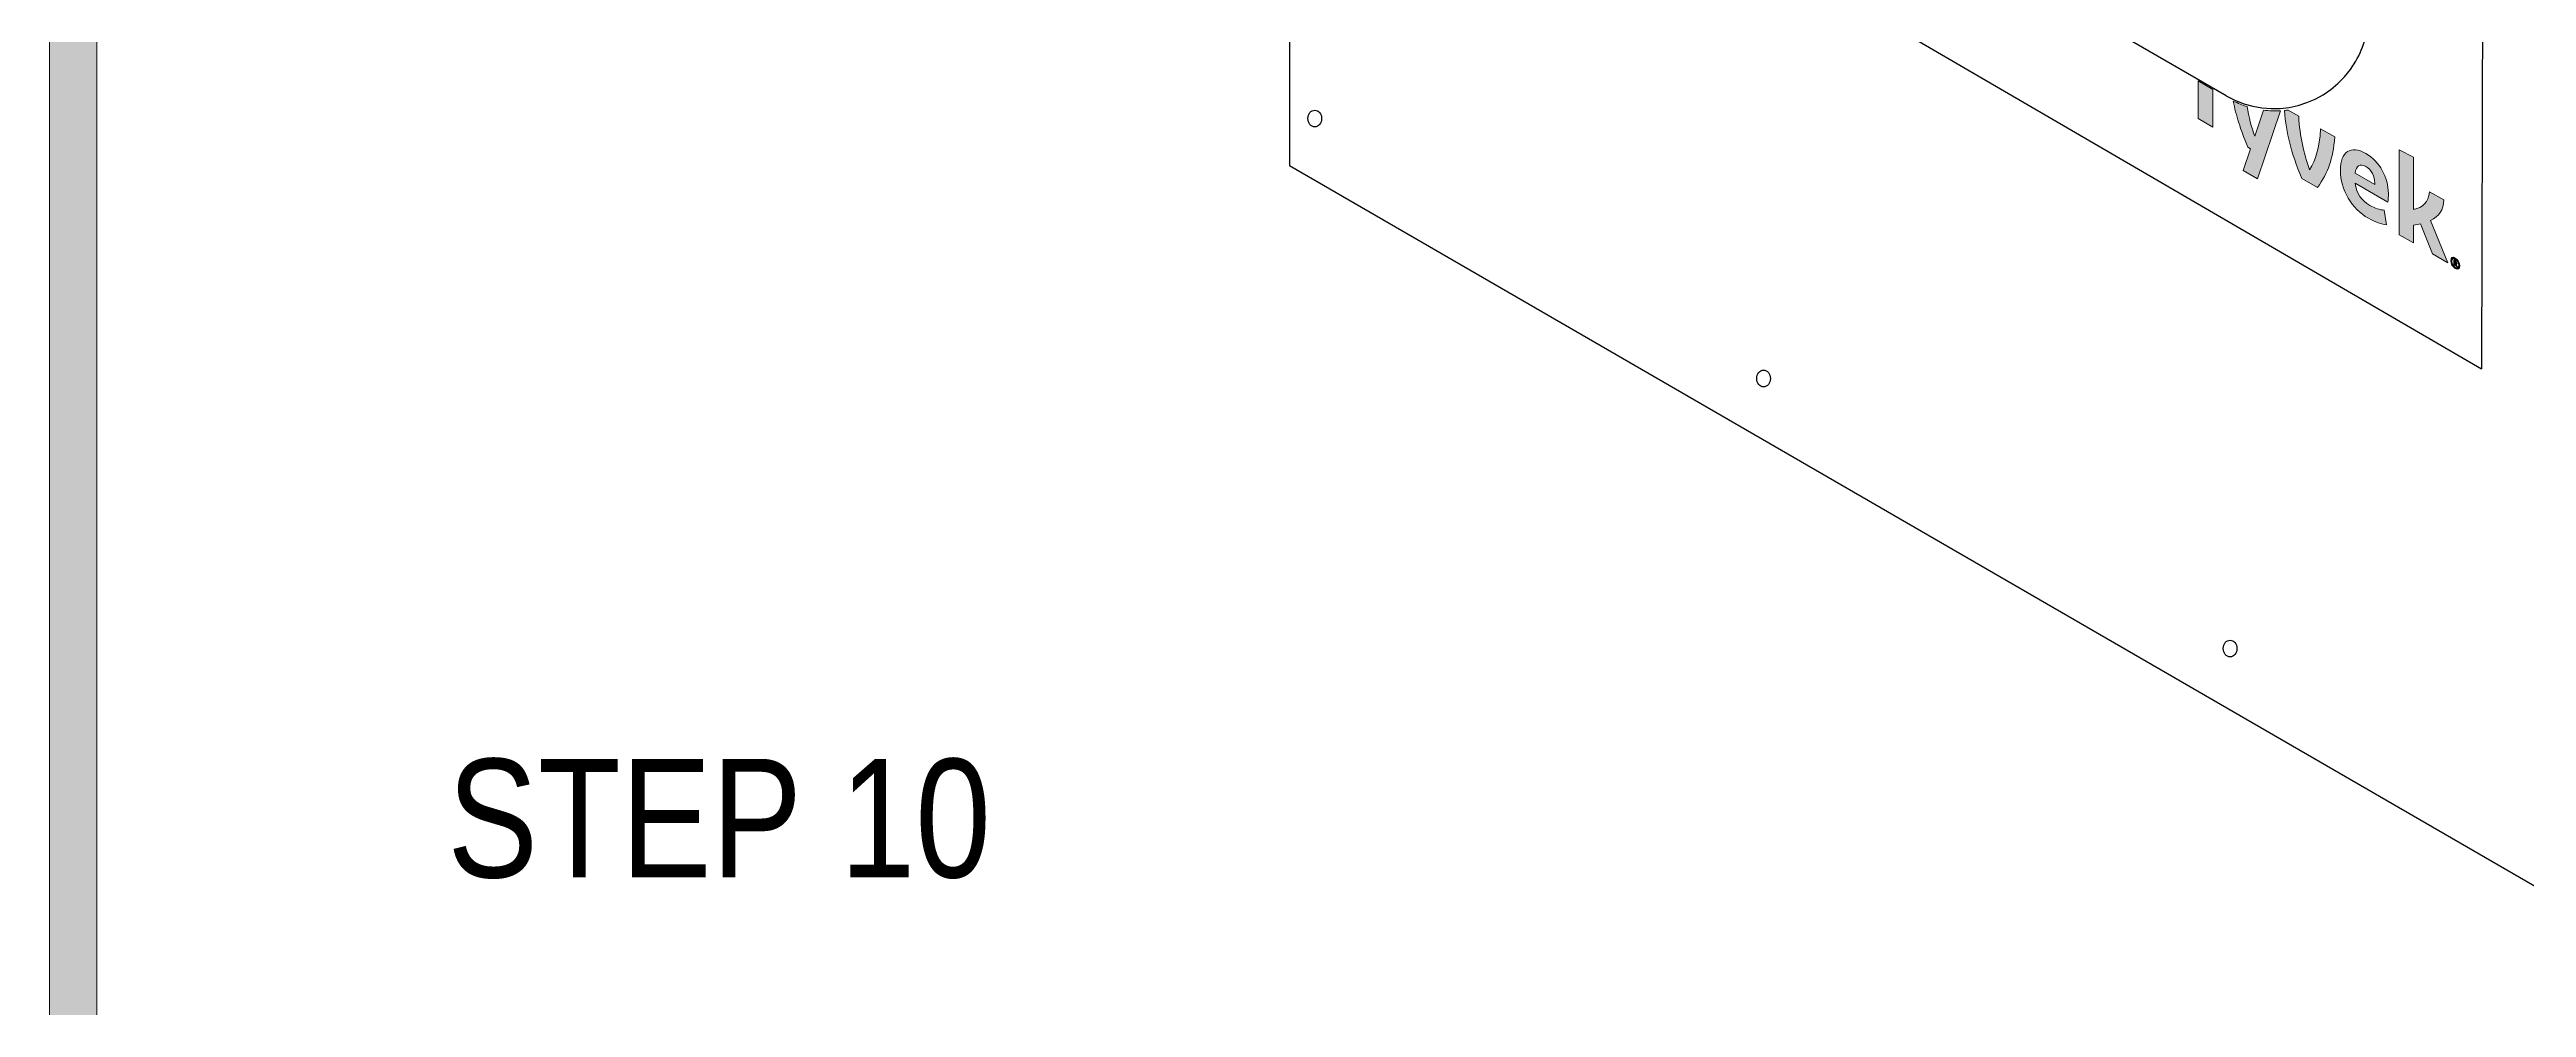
# Model space of a CAD drawing. Extents: x -1392 to 5791, y -3809 to 1722.
# Drawn here: x -1156.5 to -686.4, y 963.2 to 1145.1 of the extents above; entities that cross this region are included whole.
import ezdxf

# ---------------------------------------------------------------- set-up
doc = ezdxf.new("R2010")
doc.units = 0
doc.header["$MEASUREMENT"] = 0
doc.layers.get('0').update_dxf_attribs({"lineweight": 0})
for name, color, linetype, lineweight in [('.ATI-TEXT', 7, 'Continuous', 0), ('G-ANNO-TTLB', 7, 'Continuous', 0), ('TYVEK', 7, 'Continuous', 0), ('WALL SCRATCH', 7, 'Continuous', 0), ('X-REF - TRACED', 7, 'Continuous', 0)]:
    doc.layers.add(name, color=color, linetype=linetype, lineweight=lineweight)

# ---------------------------------------------------------------- blocks, each defined once
blk = doc.blocks.new('Block_896')
at = {"layer": 'X-REF - TRACED', "true_color": 0x848484, "transparency": 33554687}
h = blk.add_hatch(color=252, dxfattribs=at)
h.dxf.hatch_style = 2
h.paths.add_polyline_path([(-745.91, 1137.52), (-745.91, 1130.37), (-748.72, 1131.99), (-748.72, 1139.15)])
h = blk.add_hatch(color=252, dxfattribs=at)
h.dxf.hatch_style = 2
edge = h.paths.add_edge_path()
edge.add_spline(control_points=[(-722.77, 1128.5), (-723.16, 1124.21), (-724, 1121.79), (-726.04, 1118.9), (-726.04, 1118.9), (-729.04, 1120.63), (-729.04, 1120.63), (-731.09, 1125.74), (-731.99, 1129.1), (-732.31, 1133.54), (-732.07, 1133.55), (-731.84, 1133.57), (-731.61, 1133.61), (-731.61, 1133.61), (-729.61, 1132.45), (-729.61, 1132.45), (-729.4, 1128.48), (-728.67, 1125.45), (-727.55, 1122.27), (-726.4, 1124.14), (-725.65, 1126.32), (-725.47, 1130.06), (-725.47, 1130.06), (-722.77, 1128.5), (-722.77, 1128.5)], knot_values=[0, 0, 0, 0, 1, 1, 1, 2, 2, 2, 3, 3, 3, 4, 4, 4, 5, 5, 5, 6, 6, 6, 7, 7, 7, 8, 8, 8, 8], degree=3, periodic=0)
h = blk.add_hatch(color=252, dxfattribs=at)
h.dxf.hatch_style = 2
edge = h.paths.add_edge_path()
edge.add_spline(control_points=[(-715.18, 1119.46), (-715.18, 1119.46), (-718.9, 1121.61), (-718.9, 1121.61), (-718.73, 1123.04), (-717.98, 1123.53), (-716.85, 1122.88), (-715.77, 1122.25), (-715.18, 1120.99), (-715.18, 1119.73), (-715.18, 1119.73), (-715.18, 1119.46), (-715.18, 1119.46)], knot_values=[0, 0, 0, 0, 1, 1, 1, 2, 2, 2, 3, 3, 3, 4, 4, 4, 4], degree=3, periodic=0)
edge = h.paths.add_edge_path()
edge.add_spline(control_points=[(-712.59, 1117.79), (-712.59, 1120.8), (-714.28, 1123.87), (-716.85, 1125.35), (-719.73, 1127.01), (-721.71, 1125.73), (-721.71, 1122.15), (-721.71, 1118.42), (-719.55, 1114.88), (-716.39, 1113.06), (-715.1, 1112.31), (-713.82, 1111.89), (-712.96, 1111.84), (-712.96, 1111.84), (-713.39, 1114.59), (-713.39, 1114.59), (-714.24, 1114.67), (-715.16, 1114.96), (-716.12, 1115.51), (-717.69, 1116.42), (-718.61, 1117.76), (-718.87, 1119.7), (-718.87, 1119.7), (-712.67, 1116.13), (-712.67, 1116.13), (-712.63, 1116.55), (-712.59, 1117.11), (-712.59, 1117.79)], knot_values=[0, 0, 0, 0, 1, 1, 1, 2, 2, 2, 3, 3, 3, 4, 4, 4, 5, 5, 5, 6, 6, 6, 7, 7, 7, 8, 8, 8, 9, 9, 9, 9], degree=3, periodic=0)
h = blk.add_hatch(color=252, dxfattribs=at)
h.dxf.hatch_style = 2
edge = h.paths.add_edge_path()
edge.add_spline(control_points=[(-704.57, 1112.64), (-703, 1113.42), (-702.14, 1114.65), (-702.08, 1116.55), (-702.08, 1116.55), (-704.76, 1118.1), (-704.76, 1118.1), (-705.08, 1116.1), (-705.98, 1115.05), (-707.82, 1114.74), (-707.82, 1114.74), (-707.82, 1124.66), (-707.82, 1124.66), (-707.82, 1124.66), (-710.53, 1126.07), (-710.53, 1126.07), (-710.53, 1126.07), (-710.53, 1109.94), (-710.53, 1109.94), (-710.53, 1109.94), (-707.82, 1108.38), (-707.82, 1108.38), (-707.82, 1108.38), (-707.82, 1111.75), (-707.82, 1111.75), (-707.35, 1111.82), (-706.92, 1111.91), (-706.51, 1112.01), (-706.51, 1112.01), (-704.25, 1106.32), (-704.25, 1106.32), (-704.25, 1106.32), (-701.31, 1104.62), (-701.31, 1104.62), (-701.31, 1104.62), (-704.57, 1112.64), (-704.57, 1112.64)], knot_values=[0, 0, 0, 0, 1, 1, 1, 2, 2, 2, 3, 3, 3, 4, 4, 4, 5, 5, 5, 6, 6, 6, 7, 7, 7, 8, 8, 8, 9, 9, 9, 10, 10, 10, 11, 11, 11, 12, 12, 12, 12], degree=3, periodic=0)
at = {"layer": 'X-REF - TRACED'}
blk.add_lwpolyline([(-745.91, 1137.52), (-745.91, 1130.37), (-748.72, 1131.99), (-748.72, 1139.15)], close=True, dxfattribs=at)
for points, knots in [([(-722.77, 1128.5), (-723.16, 1124.21), (-724, 1121.79), (-726.04, 1118.9), (-726.04, 1118.9), (-729.04, 1120.63), (-729.04, 1120.63), (-731.09, 1125.74), (-731.99, 1129.1), (-732.31, 1133.54), (-732.07, 1133.55), (-731.84, 1133.57), (-731.61, 1133.61), (-731.61, 1133.61), (-729.61, 1132.45), (-729.61, 1132.45), (-729.4, 1128.48), (-728.67, 1125.45), (-727.55, 1122.27), (-726.4, 1124.14), (-725.65, 1126.32), (-725.47, 1130.06), (-725.47, 1130.06), (-722.77, 1128.5), (-722.77, 1128.5)], [0, 0, 0, 0, 1, 1, 1, 2, 2, 2, 3, 3, 3, 4, 4, 4, 5, 5, 5, 6, 6, 6, 7, 7, 7, 8, 8, 8, 8]), ([(-712.59, 1117.79), (-712.59, 1120.8), (-714.28, 1123.87), (-716.85, 1125.35), (-719.73, 1127.01), (-721.71, 1125.73), (-721.71, 1122.15), (-721.71, 1118.42), (-719.55, 1114.88), (-716.39, 1113.06), (-715.1, 1112.31), (-713.82, 1111.89), (-712.96, 1111.84), (-712.96, 1111.84), (-713.39, 1114.59), (-713.39, 1114.59), (-714.24, 1114.67), (-715.16, 1114.96), (-716.12, 1115.51), (-717.69, 1116.42), (-718.61, 1117.76), (-718.87, 1119.7), (-718.87, 1119.7), (-712.67, 1116.13), (-712.67, 1116.13), (-712.63, 1116.55), (-712.59, 1117.11), (-712.59, 1117.79)], [0, 0, 0, 0, 1, 1, 1, 2, 2, 2, 3, 3, 3, 4, 4, 4, 5, 5, 5, 6, 6, 6, 7, 7, 7, 8, 8, 8, 9, 9, 9, 9]), ([(-704.57, 1112.64), (-703, 1113.42), (-702.14, 1114.65), (-702.08, 1116.55), (-702.08, 1116.55), (-704.76, 1118.1), (-704.76, 1118.1), (-705.08, 1116.1), (-705.98, 1115.05), (-707.82, 1114.74), (-707.82, 1114.74), (-707.82, 1124.66), (-707.82, 1124.66), (-707.82, 1124.66), (-710.53, 1126.07), (-710.53, 1126.07), (-710.53, 1126.07), (-710.53, 1109.94), (-710.53, 1109.94), (-710.53, 1109.94), (-707.82, 1108.38), (-707.82, 1108.38), (-707.82, 1108.38), (-707.82, 1111.75), (-707.82, 1111.75), (-707.35, 1111.82), (-706.92, 1111.91), (-706.51, 1112.01), (-706.51, 1112.01), (-704.25, 1106.32), (-704.25, 1106.32), (-704.25, 1106.32), (-701.31, 1104.62), (-701.31, 1104.62), (-701.31, 1104.62), (-704.57, 1112.64), (-704.57, 1112.64)], [0, 0, 0, 0, 1, 1, 1, 2, 2, 2, 3, 3, 3, 4, 4, 4, 5, 5, 5, 6, 6, 6, 7, 7, 7, 8, 8, 8, 9, 9, 9, 10, 10, 10, 11, 11, 11, 12, 12, 12, 12]), ([(-715.18, 1119.46), (-715.18, 1119.46), (-718.9, 1121.61), (-718.9, 1121.61), (-718.73, 1123.04), (-717.98, 1123.53), (-716.85, 1122.88), (-715.77, 1122.25), (-715.18, 1120.99), (-715.18, 1119.73), (-715.18, 1119.73), (-715.18, 1119.46), (-715.18, 1119.46)], [0, 0, 0, 0, 1, 1, 1, 2, 2, 2, 3, 3, 3, 4, 4, 4, 4])]:
    blk.add_open_spline(points, degree=3, knots=knots, dxfattribs=at)
blk = doc.blocks.new('Block_895')
at = {"layer": 'X-REF - TRACED', "true_color": 0x848484, "transparency": 33554687}
h = blk.add_hatch(color=252, dxfattribs=at)
h.dxf.hatch_style = 2
edge = h.paths.add_edge_path()
edge.add_spline(control_points=[(-733.1, 1133.47), (-733.1, 1133.47), (-737.44, 1120.53), (-737.44, 1120.53), (-737.44, 1120.53), (-740.14, 1122.1), (-740.14, 1122.1), (-740.14, 1122.1), (-738.75, 1126.24), (-738.75, 1126.24), (-738.75, 1126.24), (-739.3, 1126.55), (-739.3, 1126.55), (-740.67, 1129.98), (-741.52, 1132.61), (-742.03, 1135.32), (-741.18, 1134.89), (-740.3, 1134.54), (-739.41, 1134.26), (-739.08, 1132.27), (-738.59, 1130.47), (-737.96, 1128.62), (-737.96, 1128.62), (-736.3, 1133.58), (-736.3, 1133.58), (-735.23, 1133.44), (-734.16, 1133.41), (-733.1, 1133.47)], knot_values=[0, 0, 0, 0, 1, 1, 1, 2, 2, 2, 3, 3, 3, 4, 4, 4, 5, 5, 5, 6, 6, 6, 7, 7, 7, 8, 8, 8, 9, 9, 9, 9], degree=3, periodic=0)
at = {"layer": 'X-REF - TRACED'}
blk.add_open_spline([(-733.1, 1133.47), (-733.1, 1133.47), (-737.44, 1120.53), (-737.44, 1120.53), (-737.44, 1120.53), (-740.14, 1122.1), (-740.14, 1122.1), (-740.14, 1122.1), (-738.75, 1126.24), (-738.75, 1126.24), (-738.75, 1126.24), (-739.3, 1126.55), (-739.3, 1126.55), (-740.67, 1129.98), (-741.52, 1132.61), (-742.03, 1135.32), (-741.18, 1134.89), (-740.3, 1134.54), (-739.41, 1134.26), (-739.08, 1132.27), (-738.59, 1130.47), (-737.96, 1128.62), (-737.96, 1128.62), (-736.3, 1133.58), (-736.3, 1133.58), (-735.23, 1133.44), (-734.16, 1133.41), (-733.1, 1133.47)], degree=3, knots=[0, 0, 0, 0, 1, 1, 1, 2, 2, 2, 3, 3, 3, 4, 4, 4, 5, 5, 5, 6, 6, 6, 7, 7, 7, 8, 8, 8, 9, 9, 9, 9], dxfattribs=at)
blk.add_blockref('Block_896', (0, 0), dxfattribs=at)
blk = doc.blocks.new('Block_897')
at = {"layer": 'X-REF - TRACED', "true_color": 0x848484, "transparency": 33554687}
h = blk.add_hatch(color=252, dxfattribs=at)
h.dxf.hatch_style = 2
edge = h.paths.add_edge_path()
edge.add_spline(control_points=[(-699.9, 1104.57), (-699.9, 1104.57), (-700.01, 1104.64), (-700.01, 1104.64), (-700.01, 1104.64), (-700.01, 1104.93), (-700.01, 1104.93), (-700.01, 1104.93), (-699.9, 1104.87), (-699.9, 1104.87), (-699.79, 1104.81), (-699.73, 1104.73), (-699.73, 1104.62), (-699.73, 1104.51), (-699.79, 1104.51), (-699.9, 1104.57)], knot_values=[0, 0, 0, 0, 1, 1, 1, 2, 2, 2, 3, 3, 3, 4, 4, 4, 5, 5, 5, 5], degree=3, periodic=0)
edge = h.paths.add_edge_path()
edge.add_spline(control_points=[(-699.72, 1104.32), (-699.61, 1104.3), (-699.55, 1104.37), (-699.55, 1104.52), (-699.55, 1104.72), (-699.66, 1104.92), (-699.9, 1105.05), (-699.9, 1105.05), (-700.2, 1105.23), (-700.2, 1105.23), (-700.2, 1105.23), (-700.2, 1104.21), (-700.2, 1104.21), (-700.2, 1104.21), (-700.01, 1104.1), (-700.01, 1104.1), (-700.01, 1104.1), (-700.01, 1104.45), (-700.01, 1104.45), (-700.01, 1104.45), (-699.91, 1104.4), (-699.91, 1104.4), (-699.86, 1104.25), (-699.8, 1104.1), (-699.72, 1103.93), (-699.72, 1103.93), (-699.49, 1103.8), (-699.49, 1103.8), (-699.59, 1103.99), (-699.66, 1104.16), (-699.72, 1104.32)], knot_values=[0, 0, 0, 0, 1, 1, 1, 2, 2, 2, 3, 3, 3, 4, 4, 4, 5, 5, 5, 6, 6, 6, 7, 7, 7, 8, 8, 8, 9, 9, 9, 10, 10, 10, 10], degree=3, periodic=0)
edge = h.paths.add_edge_path()
edge.add_spline(control_points=[(-699.9, 1104.57), (-699.9, 1104.57), (-700.01, 1104.64), (-700.01, 1104.64), (-700.01, 1104.64), (-700.01, 1104.93), (-700.01, 1104.93), (-700.01, 1104.93), (-699.9, 1104.87), (-699.9, 1104.87), (-699.79, 1104.81), (-699.73, 1104.73), (-699.73, 1104.62), (-699.73, 1104.51), (-699.79, 1104.51), (-699.9, 1104.57)], knot_values=[0, 0, 0, 0, 1, 1, 1, 2, 2, 2, 3, 3, 3, 4, 4, 4, 5, 5, 5, 5], degree=3, periodic=0)
edge = h.paths.add_edge_path()
edge.add_spline(control_points=[(-699.72, 1104.32), (-699.61, 1104.3), (-699.55, 1104.37), (-699.55, 1104.52), (-699.55, 1104.72), (-699.66, 1104.92), (-699.9, 1105.05), (-699.9, 1105.05), (-700.2, 1105.23), (-700.2, 1105.23), (-700.2, 1105.23), (-700.2, 1104.21), (-700.2, 1104.21), (-700.2, 1104.21), (-700.01, 1104.1), (-700.01, 1104.1), (-700.01, 1104.1), (-700.01, 1104.45), (-700.01, 1104.45), (-700.01, 1104.45), (-699.91, 1104.4), (-699.91, 1104.4), (-699.86, 1104.25), (-699.8, 1104.1), (-699.72, 1103.93), (-699.72, 1103.93), (-699.49, 1103.8), (-699.49, 1103.8), (-699.59, 1103.99), (-699.66, 1104.16), (-699.72, 1104.32)], knot_values=[0, 0, 0, 0, 1, 1, 1, 2, 2, 2, 3, 3, 3, 4, 4, 4, 5, 5, 5, 6, 6, 6, 7, 7, 7, 8, 8, 8, 9, 9, 9, 10, 10, 10, 10], degree=3, periodic=0)
edge = h.paths.add_edge_path()
edge.add_spline(control_points=[(-699.9, 1104.57), (-699.9, 1104.57), (-700.01, 1104.64), (-700.01, 1104.64), (-700.01, 1104.64), (-700.01, 1104.93), (-700.01, 1104.93), (-700.01, 1104.93), (-699.9, 1104.87), (-699.9, 1104.87), (-699.79, 1104.81), (-699.73, 1104.73), (-699.73, 1104.62), (-699.73, 1104.51), (-699.79, 1104.51), (-699.9, 1104.57)], knot_values=[0, 0, 0, 0, 1, 1, 1, 2, 2, 2, 3, 3, 3, 4, 4, 4, 5, 5, 5, 5], degree=3, periodic=0)
edge = h.paths.add_edge_path()
edge.add_spline(control_points=[(-699.72, 1104.32), (-699.61, 1104.3), (-699.55, 1104.37), (-699.55, 1104.52), (-699.55, 1104.72), (-699.66, 1104.92), (-699.9, 1105.05), (-699.9, 1105.05), (-700.2, 1105.23), (-700.2, 1105.23), (-700.2, 1105.23), (-700.2, 1104.21), (-700.2, 1104.21), (-700.2, 1104.21), (-700.01, 1104.1), (-700.01, 1104.1), (-700.01, 1104.1), (-700.01, 1104.45), (-700.01, 1104.45), (-700.01, 1104.45), (-699.91, 1104.4), (-699.91, 1104.4), (-699.86, 1104.25), (-699.8, 1104.1), (-699.72, 1103.93), (-699.72, 1103.93), (-699.49, 1103.8), (-699.49, 1103.8), (-699.59, 1103.99), (-699.66, 1104.16), (-699.72, 1104.32)], knot_values=[0, 0, 0, 0, 1, 1, 1, 2, 2, 2, 3, 3, 3, 4, 4, 4, 5, 5, 5, 6, 6, 6, 7, 7, 7, 8, 8, 8, 9, 9, 9, 10, 10, 10, 10], degree=3, periodic=0)
edge = h.paths.add_edge_path()
edge.add_spline(control_points=[(-699.9, 1104.57), (-699.9, 1104.57), (-700.01, 1104.64), (-700.01, 1104.64), (-700.01, 1104.64), (-700.01, 1104.93), (-700.01, 1104.93), (-700.01, 1104.93), (-699.9, 1104.87), (-699.9, 1104.87), (-699.79, 1104.81), (-699.73, 1104.73), (-699.73, 1104.62), (-699.73, 1104.51), (-699.79, 1104.51), (-699.9, 1104.57)], knot_values=[0, 0, 0, 0, 1, 1, 1, 2, 2, 2, 3, 3, 3, 4, 4, 4, 5, 5, 5, 5], degree=3, periodic=0)
edge = h.paths.add_edge_path()
edge.add_spline(control_points=[(-699.72, 1104.32), (-699.61, 1104.3), (-699.55, 1104.37), (-699.55, 1104.52), (-699.55, 1104.72), (-699.66, 1104.92), (-699.9, 1105.05), (-699.9, 1105.05), (-700.2, 1105.23), (-700.2, 1105.23), (-700.2, 1105.23), (-700.2, 1104.21), (-700.2, 1104.21), (-700.2, 1104.21), (-700.01, 1104.1), (-700.01, 1104.1), (-700.01, 1104.1), (-700.01, 1104.45), (-700.01, 1104.45), (-700.01, 1104.45), (-699.91, 1104.4), (-699.91, 1104.4), (-699.86, 1104.25), (-699.8, 1104.1), (-699.72, 1103.93), (-699.72, 1103.93), (-699.49, 1103.8), (-699.49, 1103.8), (-699.59, 1103.99), (-699.66, 1104.16), (-699.72, 1104.32)], knot_values=[0, 0, 0, 0, 1, 1, 1, 2, 2, 2, 3, 3, 3, 4, 4, 4, 5, 5, 5, 6, 6, 6, 7, 7, 7, 8, 8, 8, 9, 9, 9, 10, 10, 10, 10], degree=3, periodic=0)
edge = h.paths.add_edge_path()
edge.add_spline(control_points=[(-699.9, 1104.57), (-699.9, 1104.57), (-700.01, 1104.64), (-700.01, 1104.64), (-700.01, 1104.64), (-700.01, 1104.93), (-700.01, 1104.93), (-700.01, 1104.93), (-699.9, 1104.87), (-699.9, 1104.87), (-699.79, 1104.81), (-699.73, 1104.73), (-699.73, 1104.62), (-699.73, 1104.51), (-699.79, 1104.51), (-699.9, 1104.57)], knot_values=[0, 0, 0, 0, 1, 1, 1, 2, 2, 2, 3, 3, 3, 4, 4, 4, 5, 5, 5, 5], degree=3, periodic=0)
edge = h.paths.add_edge_path()
edge.add_spline(control_points=[(-699.55, 1104.52), (-699.55, 1104.72), (-699.66, 1104.92), (-699.9, 1105.05), (-699.9, 1105.05), (-700.2, 1105.23), (-700.2, 1105.23), (-700.2, 1105.23), (-700.2, 1104.21), (-700.2, 1104.21), (-700.2, 1104.21), (-700.01, 1104.1), (-700.01, 1104.1), (-700.01, 1104.1), (-700.01, 1104.45), (-700.01, 1104.45), (-700.01, 1104.45), (-699.91, 1104.4), (-699.91, 1104.4), (-699.86, 1104.25), (-699.8, 1104.1), (-699.72, 1103.93), (-699.72, 1103.93), (-699.49, 1103.8), (-699.49, 1103.8), (-699.59, 1103.99), (-699.66, 1104.16), (-699.72, 1104.32), (-699.61, 1104.3), (-699.55, 1104.37), (-699.55, 1104.52)], knot_values=[0, 0, 0, 0, 1, 1, 1, 2, 2, 2, 3, 3, 3, 4, 4, 4, 5, 5, 5, 6, 6, 6, 7, 7, 7, 8, 8, 8, 9, 9, 9, 10, 10, 10, 10], degree=3, periodic=0)
edge = h.paths.add_edge_path()
edge.add_spline(control_points=[(-699.89, 1103.73), (-700.32, 1103.98), (-700.56, 1104.4), (-700.56, 1104.91), (-700.56, 1105.41), (-700.32, 1105.56), (-699.89, 1105.31), (-699.47, 1105.07), (-699.22, 1104.64), (-699.22, 1104.13), (-699.22, 1103.62), (-699.47, 1103.49), (-699.89, 1103.73)], knot_values=[0, 0, 0, 0, 1, 1, 1, 2, 2, 2, 3, 3, 3, 4, 4, 4, 4], degree=3, periodic=0)
edge = h.paths.add_edge_path()
edge.add_spline(control_points=[(-699.89, 1105.51), (-700.42, 1105.82), (-700.76, 1105.63), (-700.76, 1105.03), (-700.76, 1104.42), (-700.42, 1103.84), (-699.89, 1103.53), (-699.37, 1103.23), (-699.02, 1103.41), (-699.02, 1104.02), (-699.02, 1104.62), (-699.36, 1105.21), (-699.89, 1105.51)], knot_values=[0, 0, 0, 0, 1, 1, 1, 2, 2, 2, 3, 3, 3, 4, 4, 4, 4], degree=3, periodic=0)
edge = h.paths.add_edge_path()
edge.add_spline(control_points=[(-699.9, 1104.57), (-699.9, 1104.57), (-700.01, 1104.64), (-700.01, 1104.64), (-700.01, 1104.64), (-700.01, 1104.93), (-700.01, 1104.93), (-700.01, 1104.93), (-699.9, 1104.87), (-699.9, 1104.87), (-699.79, 1104.81), (-699.73, 1104.73), (-699.73, 1104.62), (-699.73, 1104.51), (-699.79, 1104.51), (-699.9, 1104.57)], knot_values=[0, 0, 0, 0, 1, 1, 1, 2, 2, 2, 3, 3, 3, 4, 4, 4, 5, 5, 5, 5], degree=3, periodic=0)
edge = h.paths.add_edge_path()
edge.add_spline(control_points=[(-699.72, 1104.32), (-699.61, 1104.3), (-699.55, 1104.37), (-699.55, 1104.52), (-699.55, 1104.72), (-699.66, 1104.92), (-699.9, 1105.05), (-699.9, 1105.05), (-700.2, 1105.23), (-700.2, 1105.23), (-700.2, 1105.23), (-700.2, 1104.21), (-700.2, 1104.21), (-700.2, 1104.21), (-700.01, 1104.1), (-700.01, 1104.1), (-700.01, 1104.1), (-700.01, 1104.45), (-700.01, 1104.45), (-700.01, 1104.45), (-699.91, 1104.4), (-699.91, 1104.4), (-699.86, 1104.25), (-699.8, 1104.1), (-699.72, 1103.93), (-699.72, 1103.93), (-699.49, 1103.8), (-699.49, 1103.8), (-699.59, 1103.99), (-699.66, 1104.16), (-699.72, 1104.32)], knot_values=[0, 0, 0, 0, 1, 1, 1, 2, 2, 2, 3, 3, 3, 4, 4, 4, 5, 5, 5, 6, 6, 6, 7, 7, 7, 8, 8, 8, 9, 9, 9, 10, 10, 10, 10], degree=3, periodic=0)
edge = h.paths.add_edge_path()
edge.add_spline(control_points=[(-699.9, 1104.57), (-699.9, 1104.57), (-700.01, 1104.64), (-700.01, 1104.64), (-700.01, 1104.64), (-700.01, 1104.93), (-700.01, 1104.93), (-700.01, 1104.93), (-699.9, 1104.87), (-699.9, 1104.87), (-699.79, 1104.81), (-699.73, 1104.73), (-699.73, 1104.62), (-699.73, 1104.51), (-699.79, 1104.51), (-699.9, 1104.57)], knot_values=[0, 0, 0, 0, 1, 1, 1, 2, 2, 2, 3, 3, 3, 4, 4, 4, 5, 5, 5, 5], degree=3, periodic=0)
edge = h.paths.add_edge_path()
edge.add_spline(control_points=[(-699.72, 1104.32), (-699.61, 1104.3), (-699.55, 1104.37), (-699.55, 1104.52), (-699.55, 1104.72), (-699.66, 1104.92), (-699.9, 1105.05), (-699.9, 1105.05), (-700.2, 1105.23), (-700.2, 1105.23), (-700.2, 1105.23), (-700.2, 1104.21), (-700.2, 1104.21), (-700.2, 1104.21), (-700.01, 1104.1), (-700.01, 1104.1), (-700.01, 1104.1), (-700.01, 1104.45), (-700.01, 1104.45), (-700.01, 1104.45), (-699.91, 1104.4), (-699.91, 1104.4), (-699.86, 1104.25), (-699.8, 1104.1), (-699.72, 1103.93), (-699.72, 1103.93), (-699.49, 1103.8), (-699.49, 1103.8), (-699.59, 1103.99), (-699.66, 1104.16), (-699.72, 1104.32)], knot_values=[0, 0, 0, 0, 1, 1, 1, 2, 2, 2, 3, 3, 3, 4, 4, 4, 5, 5, 5, 6, 6, 6, 7, 7, 7, 8, 8, 8, 9, 9, 9, 10, 10, 10, 10], degree=3, periodic=0)
edge = h.paths.add_edge_path()
edge.add_spline(control_points=[(-699.9, 1104.57), (-699.9, 1104.57), (-700.01, 1104.64), (-700.01, 1104.64), (-700.01, 1104.64), (-700.01, 1104.93), (-700.01, 1104.93), (-700.01, 1104.93), (-699.9, 1104.87), (-699.9, 1104.87), (-699.79, 1104.81), (-699.73, 1104.73), (-699.73, 1104.62), (-699.73, 1104.51), (-699.79, 1104.51), (-699.9, 1104.57)], knot_values=[0, 0, 0, 0, 1, 1, 1, 2, 2, 2, 3, 3, 3, 4, 4, 4, 5, 5, 5, 5], degree=3, periodic=0)
edge = h.paths.add_edge_path()
edge.add_spline(control_points=[(-699.72, 1104.32), (-699.61, 1104.3), (-699.55, 1104.37), (-699.55, 1104.52), (-699.55, 1104.72), (-699.66, 1104.92), (-699.9, 1105.05), (-699.9, 1105.05), (-700.2, 1105.23), (-700.2, 1105.23), (-700.2, 1105.23), (-700.2, 1104.21), (-700.2, 1104.21), (-700.2, 1104.21), (-700.01, 1104.1), (-700.01, 1104.1), (-700.01, 1104.1), (-700.01, 1104.45), (-700.01, 1104.45), (-700.01, 1104.45), (-699.91, 1104.4), (-699.91, 1104.4), (-699.86, 1104.25), (-699.8, 1104.1), (-699.72, 1103.93), (-699.72, 1103.93), (-699.49, 1103.8), (-699.49, 1103.8), (-699.59, 1103.99), (-699.66, 1104.16), (-699.72, 1104.32)], knot_values=[0, 0, 0, 0, 1, 1, 1, 2, 2, 2, 3, 3, 3, 4, 4, 4, 5, 5, 5, 6, 6, 6, 7, 7, 7, 8, 8, 8, 9, 9, 9, 10, 10, 10, 10], degree=3, periodic=0)
edge = h.paths.add_edge_path()
edge.add_spline(control_points=[(-699.9, 1104.57), (-699.9, 1104.57), (-700.01, 1104.64), (-700.01, 1104.64), (-700.01, 1104.64), (-700.01, 1104.93), (-700.01, 1104.93), (-700.01, 1104.93), (-699.9, 1104.87), (-699.9, 1104.87), (-699.79, 1104.81), (-699.73, 1104.73), (-699.73, 1104.62), (-699.73, 1104.51), (-699.79, 1104.51), (-699.9, 1104.57)], knot_values=[0, 0, 0, 0, 1, 1, 1, 2, 2, 2, 3, 3, 3, 4, 4, 4, 5, 5, 5, 5], degree=3, periodic=0)
edge = h.paths.add_edge_path()
edge.add_spline(control_points=[(-699.72, 1104.32), (-699.61, 1104.3), (-699.55, 1104.37), (-699.55, 1104.52), (-699.55, 1104.72), (-699.66, 1104.92), (-699.9, 1105.05), (-699.9, 1105.05), (-700.2, 1105.23), (-700.2, 1105.23), (-700.2, 1105.23), (-700.2, 1104.21), (-700.2, 1104.21), (-700.2, 1104.21), (-700.01, 1104.1), (-700.01, 1104.1), (-700.01, 1104.1), (-700.01, 1104.45), (-700.01, 1104.45), (-700.01, 1104.45), (-699.91, 1104.4), (-699.91, 1104.4), (-699.86, 1104.25), (-699.8, 1104.1), (-699.72, 1103.93), (-699.72, 1103.93), (-699.49, 1103.8), (-699.49, 1103.8), (-699.59, 1103.99), (-699.66, 1104.16), (-699.72, 1104.32)], knot_values=[0, 0, 0, 0, 1, 1, 1, 2, 2, 2, 3, 3, 3, 4, 4, 4, 5, 5, 5, 6, 6, 6, 7, 7, 7, 8, 8, 8, 9, 9, 9, 10, 10, 10, 10], degree=3, periodic=0)
edge = h.paths.add_edge_path()
edge.add_spline(control_points=[(-699.9, 1104.57), (-699.9, 1104.57), (-700.01, 1104.64), (-700.01, 1104.64), (-700.01, 1104.64), (-700.01, 1104.93), (-700.01, 1104.93), (-700.01, 1104.93), (-699.9, 1104.87), (-699.9, 1104.87), (-699.79, 1104.81), (-699.73, 1104.73), (-699.73, 1104.62), (-699.73, 1104.51), (-699.79, 1104.51), (-699.9, 1104.57)], knot_values=[0, 0, 0, 0, 1, 1, 1, 2, 2, 2, 3, 3, 3, 4, 4, 4, 5, 5, 5, 5], degree=3, periodic=0)
edge = h.paths.add_edge_path()
edge.add_spline(control_points=[(-699.72, 1104.32), (-699.61, 1104.3), (-699.55, 1104.37), (-699.55, 1104.52), (-699.55, 1104.72), (-699.66, 1104.92), (-699.9, 1105.05), (-699.9, 1105.05), (-700.2, 1105.23), (-700.2, 1105.23), (-700.2, 1105.23), (-700.2, 1104.21), (-700.2, 1104.21), (-700.2, 1104.21), (-700.01, 1104.1), (-700.01, 1104.1), (-700.01, 1104.1), (-700.01, 1104.45), (-700.01, 1104.45), (-700.01, 1104.45), (-699.91, 1104.4), (-699.91, 1104.4), (-699.86, 1104.25), (-699.8, 1104.1), (-699.72, 1103.93), (-699.72, 1103.93), (-699.49, 1103.8), (-699.49, 1103.8), (-699.59, 1103.99), (-699.66, 1104.16), (-699.72, 1104.32)], knot_values=[0, 0, 0, 0, 1, 1, 1, 2, 2, 2, 3, 3, 3, 4, 4, 4, 5, 5, 5, 6, 6, 6, 7, 7, 7, 8, 8, 8, 9, 9, 9, 10, 10, 10, 10], degree=3, periodic=0)
edge = h.paths.add_edge_path()
edge.add_spline(control_points=[(-699.9, 1104.57), (-699.9, 1104.57), (-700.01, 1104.64), (-700.01, 1104.64), (-700.01, 1104.64), (-700.01, 1104.93), (-700.01, 1104.93), (-700.01, 1104.93), (-699.9, 1104.87), (-699.9, 1104.87), (-699.79, 1104.81), (-699.73, 1104.73), (-699.73, 1104.62), (-699.73, 1104.51), (-699.79, 1104.51), (-699.9, 1104.57)], knot_values=[0, 0, 0, 0, 1, 1, 1, 2, 2, 2, 3, 3, 3, 4, 4, 4, 5, 5, 5, 5], degree=3, periodic=0)
edge = h.paths.add_edge_path()
edge.add_spline(control_points=[(-699.72, 1104.32), (-699.61, 1104.3), (-699.55, 1104.37), (-699.55, 1104.52), (-699.55, 1104.72), (-699.66, 1104.92), (-699.9, 1105.05), (-699.9, 1105.05), (-700.2, 1105.23), (-700.2, 1105.23), (-700.2, 1105.23), (-700.2, 1104.21), (-700.2, 1104.21), (-700.2, 1104.21), (-700.01, 1104.1), (-700.01, 1104.1), (-700.01, 1104.1), (-700.01, 1104.45), (-700.01, 1104.45), (-700.01, 1104.45), (-699.91, 1104.4), (-699.91, 1104.4), (-699.86, 1104.25), (-699.8, 1104.1), (-699.72, 1103.93), (-699.72, 1103.93), (-699.49, 1103.8), (-699.49, 1103.8), (-699.59, 1103.99), (-699.66, 1104.16), (-699.72, 1104.32)], knot_values=[0, 0, 0, 0, 1, 1, 1, 2, 2, 2, 3, 3, 3, 4, 4, 4, 5, 5, 5, 6, 6, 6, 7, 7, 7, 8, 8, 8, 9, 9, 9, 10, 10, 10, 10], degree=3, periodic=0)
at = {"layer": 'X-REF - TRACED'}
for points, knots in [([(-699.89, 1105.51), (-700.42, 1105.82), (-700.76, 1105.63), (-700.76, 1105.03), (-700.76, 1104.42), (-700.42, 1103.84), (-699.89, 1103.53), (-699.37, 1103.23), (-699.02, 1103.41), (-699.02, 1104.02), (-699.02, 1104.62), (-699.36, 1105.21), (-699.89, 1105.51)], [0, 0, 0, 0, 1, 1, 1, 2, 2, 2, 3, 3, 3, 4, 4, 4, 4]), ([(-699.89, 1103.73), (-700.32, 1103.98), (-700.56, 1104.4), (-700.56, 1104.91), (-700.56, 1105.41), (-700.32, 1105.56), (-699.89, 1105.31), (-699.47, 1105.07), (-699.22, 1104.64), (-699.22, 1104.13), (-699.22, 1103.62), (-699.47, 1103.49), (-699.89, 1103.73)], [0, 0, 0, 0, 1, 1, 1, 2, 2, 2, 3, 3, 3, 4, 4, 4, 4]), ([(-699.72, 1104.32), (-699.61, 1104.3), (-699.55, 1104.37), (-699.55, 1104.52), (-699.55, 1104.72), (-699.66, 1104.92), (-699.9, 1105.05), (-699.9, 1105.05), (-700.2, 1105.23), (-700.2, 1105.23), (-700.2, 1105.23), (-700.2, 1104.21), (-700.2, 1104.21), (-700.2, 1104.21), (-700.01, 1104.1), (-700.01, 1104.1), (-700.01, 1104.1), (-700.01, 1104.45), (-700.01, 1104.45), (-700.01, 1104.45), (-699.91, 1104.4), (-699.91, 1104.4), (-699.86, 1104.25), (-699.8, 1104.1), (-699.72, 1103.93), (-699.72, 1103.93), (-699.49, 1103.8), (-699.49, 1103.8), (-699.59, 1103.99), (-699.66, 1104.16), (-699.72, 1104.32)], [0, 0, 0, 0, 1, 1, 1, 2, 2, 2, 3, 3, 3, 4, 4, 4, 5, 5, 5, 6, 6, 6, 7, 7, 7, 8, 8, 8, 9, 9, 9, 10, 10, 10, 10]), ([(-699.72, 1104.32), (-699.61, 1104.3), (-699.55, 1104.37), (-699.55, 1104.52), (-699.55, 1104.72), (-699.66, 1104.92), (-699.9, 1105.05), (-699.9, 1105.05), (-700.2, 1105.23), (-700.2, 1105.23), (-700.2, 1105.23), (-700.2, 1104.21), (-700.2, 1104.21), (-700.2, 1104.21), (-700.01, 1104.1), (-700.01, 1104.1), (-700.01, 1104.1), (-700.01, 1104.45), (-700.01, 1104.45), (-700.01, 1104.45), (-699.91, 1104.4), (-699.91, 1104.4), (-699.86, 1104.25), (-699.8, 1104.1), (-699.72, 1103.93), (-699.72, 1103.93), (-699.49, 1103.8), (-699.49, 1103.8), (-699.59, 1103.99), (-699.66, 1104.16), (-699.72, 1104.32)], [0, 0, 0, 0, 1, 1, 1, 2, 2, 2, 3, 3, 3, 4, 4, 4, 5, 5, 5, 6, 6, 6, 7, 7, 7, 8, 8, 8, 9, 9, 9, 10, 10, 10, 10]), ([(-699.72, 1104.32), (-699.61, 1104.3), (-699.55, 1104.37), (-699.55, 1104.52), (-699.55, 1104.72), (-699.66, 1104.92), (-699.9, 1105.05), (-699.9, 1105.05), (-700.2, 1105.23), (-700.2, 1105.23), (-700.2, 1105.23), (-700.2, 1104.21), (-700.2, 1104.21), (-700.2, 1104.21), (-700.01, 1104.1), (-700.01, 1104.1), (-700.01, 1104.1), (-700.01, 1104.45), (-700.01, 1104.45), (-700.01, 1104.45), (-699.91, 1104.4), (-699.91, 1104.4), (-699.86, 1104.25), (-699.8, 1104.1), (-699.72, 1103.93), (-699.72, 1103.93), (-699.49, 1103.8), (-699.49, 1103.8), (-699.59, 1103.99), (-699.66, 1104.16), (-699.72, 1104.32)], [0, 0, 0, 0, 1, 1, 1, 2, 2, 2, 3, 3, 3, 4, 4, 4, 5, 5, 5, 6, 6, 6, 7, 7, 7, 8, 8, 8, 9, 9, 9, 10, 10, 10, 10]), ([(-699.72, 1104.32), (-699.61, 1104.3), (-699.55, 1104.37), (-699.55, 1104.52), (-699.55, 1104.72), (-699.66, 1104.92), (-699.9, 1105.05), (-699.9, 1105.05), (-700.2, 1105.23), (-700.2, 1105.23), (-700.2, 1105.23), (-700.2, 1104.21), (-700.2, 1104.21), (-700.2, 1104.21), (-700.01, 1104.1), (-700.01, 1104.1), (-700.01, 1104.1), (-700.01, 1104.45), (-700.01, 1104.45), (-700.01, 1104.45), (-699.91, 1104.4), (-699.91, 1104.4), (-699.86, 1104.25), (-699.8, 1104.1), (-699.72, 1103.93), (-699.72, 1103.93), (-699.49, 1103.8), (-699.49, 1103.8), (-699.59, 1103.99), (-699.66, 1104.16), (-699.72, 1104.32)], [0, 0, 0, 0, 1, 1, 1, 2, 2, 2, 3, 3, 3, 4, 4, 4, 5, 5, 5, 6, 6, 6, 7, 7, 7, 8, 8, 8, 9, 9, 9, 10, 10, 10, 10]), ([(-699.55, 1104.52), (-699.55, 1104.72), (-699.66, 1104.92), (-699.9, 1105.05), (-699.9, 1105.05), (-700.2, 1105.23), (-700.2, 1105.23), (-700.2, 1105.23), (-700.2, 1104.21), (-700.2, 1104.21), (-700.2, 1104.21), (-700.01, 1104.1), (-700.01, 1104.1), (-700.01, 1104.1), (-700.01, 1104.45), (-700.01, 1104.45), (-700.01, 1104.45), (-699.91, 1104.4), (-699.91, 1104.4), (-699.86, 1104.25), (-699.8, 1104.1), (-699.72, 1103.93), (-699.72, 1103.93), (-699.49, 1103.8), (-699.49, 1103.8), (-699.59, 1103.99), (-699.66, 1104.16), (-699.72, 1104.32), (-699.61, 1104.3), (-699.55, 1104.37), (-699.55, 1104.52)], [0, 0, 0, 0, 1, 1, 1, 2, 2, 2, 3, 3, 3, 4, 4, 4, 5, 5, 5, 6, 6, 6, 7, 7, 7, 8, 8, 8, 9, 9, 9, 10, 10, 10, 10]), ([(-699.72, 1104.32), (-699.61, 1104.3), (-699.55, 1104.37), (-699.55, 1104.52), (-699.55, 1104.72), (-699.66, 1104.92), (-699.9, 1105.05), (-699.9, 1105.05), (-700.2, 1105.23), (-700.2, 1105.23), (-700.2, 1105.23), (-700.2, 1104.21), (-700.2, 1104.21), (-700.2, 1104.21), (-700.01, 1104.1), (-700.01, 1104.1), (-700.01, 1104.1), (-700.01, 1104.45), (-700.01, 1104.45), (-700.01, 1104.45), (-699.91, 1104.4), (-699.91, 1104.4), (-699.86, 1104.25), (-699.8, 1104.1), (-699.72, 1103.93), (-699.72, 1103.93), (-699.49, 1103.8), (-699.49, 1103.8), (-699.59, 1103.99), (-699.66, 1104.16), (-699.72, 1104.32)], [0, 0, 0, 0, 1, 1, 1, 2, 2, 2, 3, 3, 3, 4, 4, 4, 5, 5, 5, 6, 6, 6, 7, 7, 7, 8, 8, 8, 9, 9, 9, 10, 10, 10, 10]), ([(-699.72, 1104.32), (-699.61, 1104.3), (-699.55, 1104.37), (-699.55, 1104.52), (-699.55, 1104.72), (-699.66, 1104.92), (-699.9, 1105.05), (-699.9, 1105.05), (-700.2, 1105.23), (-700.2, 1105.23), (-700.2, 1105.23), (-700.2, 1104.21), (-700.2, 1104.21), (-700.2, 1104.21), (-700.01, 1104.1), (-700.01, 1104.1), (-700.01, 1104.1), (-700.01, 1104.45), (-700.01, 1104.45), (-700.01, 1104.45), (-699.91, 1104.4), (-699.91, 1104.4), (-699.86, 1104.25), (-699.8, 1104.1), (-699.72, 1103.93), (-699.72, 1103.93), (-699.49, 1103.8), (-699.49, 1103.8), (-699.59, 1103.99), (-699.66, 1104.16), (-699.72, 1104.32)], [0, 0, 0, 0, 1, 1, 1, 2, 2, 2, 3, 3, 3, 4, 4, 4, 5, 5, 5, 6, 6, 6, 7, 7, 7, 8, 8, 8, 9, 9, 9, 10, 10, 10, 10]), ([(-699.72, 1104.32), (-699.61, 1104.3), (-699.55, 1104.37), (-699.55, 1104.52), (-699.55, 1104.72), (-699.66, 1104.92), (-699.9, 1105.05), (-699.9, 1105.05), (-700.2, 1105.23), (-700.2, 1105.23), (-700.2, 1105.23), (-700.2, 1104.21), (-700.2, 1104.21), (-700.2, 1104.21), (-700.01, 1104.1), (-700.01, 1104.1), (-700.01, 1104.1), (-700.01, 1104.45), (-700.01, 1104.45), (-700.01, 1104.45), (-699.91, 1104.4), (-699.91, 1104.4), (-699.86, 1104.25), (-699.8, 1104.1), (-699.72, 1103.93), (-699.72, 1103.93), (-699.49, 1103.8), (-699.49, 1103.8), (-699.59, 1103.99), (-699.66, 1104.16), (-699.72, 1104.32)], [0, 0, 0, 0, 1, 1, 1, 2, 2, 2, 3, 3, 3, 4, 4, 4, 5, 5, 5, 6, 6, 6, 7, 7, 7, 8, 8, 8, 9, 9, 9, 10, 10, 10, 10]), ([(-699.72, 1104.32), (-699.61, 1104.3), (-699.55, 1104.37), (-699.55, 1104.52), (-699.55, 1104.72), (-699.66, 1104.92), (-699.9, 1105.05), (-699.9, 1105.05), (-700.2, 1105.23), (-700.2, 1105.23), (-700.2, 1105.23), (-700.2, 1104.21), (-700.2, 1104.21), (-700.2, 1104.21), (-700.01, 1104.1), (-700.01, 1104.1), (-700.01, 1104.1), (-700.01, 1104.45), (-700.01, 1104.45), (-700.01, 1104.45), (-699.91, 1104.4), (-699.91, 1104.4), (-699.86, 1104.25), (-699.8, 1104.1), (-699.72, 1103.93), (-699.72, 1103.93), (-699.49, 1103.8), (-699.49, 1103.8), (-699.59, 1103.99), (-699.66, 1104.16), (-699.72, 1104.32)], [0, 0, 0, 0, 1, 1, 1, 2, 2, 2, 3, 3, 3, 4, 4, 4, 5, 5, 5, 6, 6, 6, 7, 7, 7, 8, 8, 8, 9, 9, 9, 10, 10, 10, 10]), ([(-699.72, 1104.32), (-699.61, 1104.3), (-699.55, 1104.37), (-699.55, 1104.52), (-699.55, 1104.72), (-699.66, 1104.92), (-699.9, 1105.05), (-699.9, 1105.05), (-700.2, 1105.23), (-700.2, 1105.23), (-700.2, 1105.23), (-700.2, 1104.21), (-700.2, 1104.21), (-700.2, 1104.21), (-700.01, 1104.1), (-700.01, 1104.1), (-700.01, 1104.1), (-700.01, 1104.45), (-700.01, 1104.45), (-700.01, 1104.45), (-699.91, 1104.4), (-699.91, 1104.4), (-699.86, 1104.25), (-699.8, 1104.1), (-699.72, 1103.93), (-699.72, 1103.93), (-699.49, 1103.8), (-699.49, 1103.8), (-699.59, 1103.99), (-699.66, 1104.16), (-699.72, 1104.32)], [0, 0, 0, 0, 1, 1, 1, 2, 2, 2, 3, 3, 3, 4, 4, 4, 5, 5, 5, 6, 6, 6, 7, 7, 7, 8, 8, 8, 9, 9, 9, 10, 10, 10, 10]), ([(-699.72, 1104.32), (-699.61, 1104.3), (-699.55, 1104.37), (-699.55, 1104.52), (-699.55, 1104.72), (-699.66, 1104.92), (-699.9, 1105.05), (-699.9, 1105.05), (-700.2, 1105.23), (-700.2, 1105.23), (-700.2, 1105.23), (-700.2, 1104.21), (-700.2, 1104.21), (-700.2, 1104.21), (-700.01, 1104.1), (-700.01, 1104.1), (-700.01, 1104.1), (-700.01, 1104.45), (-700.01, 1104.45), (-700.01, 1104.45), (-699.91, 1104.4), (-699.91, 1104.4), (-699.86, 1104.25), (-699.8, 1104.1), (-699.72, 1103.93), (-699.72, 1103.93), (-699.49, 1103.8), (-699.49, 1103.8), (-699.59, 1103.99), (-699.66, 1104.16), (-699.72, 1104.32)], [0, 0, 0, 0, 1, 1, 1, 2, 2, 2, 3, 3, 3, 4, 4, 4, 5, 5, 5, 6, 6, 6, 7, 7, 7, 8, 8, 8, 9, 9, 9, 10, 10, 10, 10]), ([(-699.9, 1104.57), (-699.9, 1104.57), (-700.01, 1104.64), (-700.01, 1104.64), (-700.01, 1104.64), (-700.01, 1104.93), (-700.01, 1104.93), (-700.01, 1104.93), (-699.9, 1104.87), (-699.9, 1104.87), (-699.79, 1104.81), (-699.73, 1104.73), (-699.73, 1104.62), (-699.73, 1104.51), (-699.79, 1104.51), (-699.9, 1104.57)], [0, 0, 0, 0, 1, 1, 1, 2, 2, 2, 3, 3, 3, 4, 4, 4, 5, 5, 5, 5]), ([(-699.9, 1104.57), (-699.9, 1104.57), (-700.01, 1104.64), (-700.01, 1104.64), (-700.01, 1104.64), (-700.01, 1104.93), (-700.01, 1104.93), (-700.01, 1104.93), (-699.9, 1104.87), (-699.9, 1104.87), (-699.79, 1104.81), (-699.73, 1104.73), (-699.73, 1104.62), (-699.73, 1104.51), (-699.79, 1104.51), (-699.9, 1104.57)], [0, 0, 0, 0, 1, 1, 1, 2, 2, 2, 3, 3, 3, 4, 4, 4, 5, 5, 5, 5]), ([(-699.9, 1104.57), (-699.9, 1104.57), (-700.01, 1104.64), (-700.01, 1104.64), (-700.01, 1104.64), (-700.01, 1104.93), (-700.01, 1104.93), (-700.01, 1104.93), (-699.9, 1104.87), (-699.9, 1104.87), (-699.79, 1104.81), (-699.73, 1104.73), (-699.73, 1104.62), (-699.73, 1104.51), (-699.79, 1104.51), (-699.9, 1104.57)], [0, 0, 0, 0, 1, 1, 1, 2, 2, 2, 3, 3, 3, 4, 4, 4, 5, 5, 5, 5]), ([(-699.9, 1104.57), (-699.9, 1104.57), (-700.01, 1104.64), (-700.01, 1104.64), (-700.01, 1104.64), (-700.01, 1104.93), (-700.01, 1104.93), (-700.01, 1104.93), (-699.9, 1104.87), (-699.9, 1104.87), (-699.79, 1104.81), (-699.73, 1104.73), (-699.73, 1104.62), (-699.73, 1104.51), (-699.79, 1104.51), (-699.9, 1104.57)], [0, 0, 0, 0, 1, 1, 1, 2, 2, 2, 3, 3, 3, 4, 4, 4, 5, 5, 5, 5]), ([(-699.9, 1104.57), (-699.9, 1104.57), (-700.01, 1104.64), (-700.01, 1104.64), (-700.01, 1104.64), (-700.01, 1104.93), (-700.01, 1104.93), (-700.01, 1104.93), (-699.9, 1104.87), (-699.9, 1104.87), (-699.79, 1104.81), (-699.73, 1104.73), (-699.73, 1104.62), (-699.73, 1104.51), (-699.79, 1104.51), (-699.9, 1104.57)], [0, 0, 0, 0, 1, 1, 1, 2, 2, 2, 3, 3, 3, 4, 4, 4, 5, 5, 5, 5]), ([(-699.9, 1104.57), (-699.9, 1104.57), (-700.01, 1104.64), (-700.01, 1104.64), (-700.01, 1104.64), (-700.01, 1104.93), (-700.01, 1104.93), (-700.01, 1104.93), (-699.9, 1104.87), (-699.9, 1104.87), (-699.79, 1104.81), (-699.73, 1104.73), (-699.73, 1104.62), (-699.73, 1104.51), (-699.79, 1104.51), (-699.9, 1104.57)], [0, 0, 0, 0, 1, 1, 1, 2, 2, 2, 3, 3, 3, 4, 4, 4, 5, 5, 5, 5]), ([(-699.9, 1104.57), (-699.9, 1104.57), (-700.01, 1104.64), (-700.01, 1104.64), (-700.01, 1104.64), (-700.01, 1104.93), (-700.01, 1104.93), (-700.01, 1104.93), (-699.9, 1104.87), (-699.9, 1104.87), (-699.79, 1104.81), (-699.73, 1104.73), (-699.73, 1104.62), (-699.73, 1104.51), (-699.79, 1104.51), (-699.9, 1104.57)], [0, 0, 0, 0, 1, 1, 1, 2, 2, 2, 3, 3, 3, 4, 4, 4, 5, 5, 5, 5]), ([(-699.9, 1104.57), (-699.9, 1104.57), (-700.01, 1104.64), (-700.01, 1104.64), (-700.01, 1104.64), (-700.01, 1104.93), (-700.01, 1104.93), (-700.01, 1104.93), (-699.9, 1104.87), (-699.9, 1104.87), (-699.79, 1104.81), (-699.73, 1104.73), (-699.73, 1104.62), (-699.73, 1104.51), (-699.79, 1104.51), (-699.9, 1104.57)], [0, 0, 0, 0, 1, 1, 1, 2, 2, 2, 3, 3, 3, 4, 4, 4, 5, 5, 5, 5]), ([(-699.9, 1104.57), (-699.9, 1104.57), (-700.01, 1104.64), (-700.01, 1104.64), (-700.01, 1104.64), (-700.01, 1104.93), (-700.01, 1104.93), (-700.01, 1104.93), (-699.9, 1104.87), (-699.9, 1104.87), (-699.79, 1104.81), (-699.73, 1104.73), (-699.73, 1104.62), (-699.73, 1104.51), (-699.79, 1104.51), (-699.9, 1104.57)], [0, 0, 0, 0, 1, 1, 1, 2, 2, 2, 3, 3, 3, 4, 4, 4, 5, 5, 5, 5]), ([(-699.9, 1104.57), (-699.9, 1104.57), (-700.01, 1104.64), (-700.01, 1104.64), (-700.01, 1104.64), (-700.01, 1104.93), (-700.01, 1104.93), (-700.01, 1104.93), (-699.9, 1104.87), (-699.9, 1104.87), (-699.79, 1104.81), (-699.73, 1104.73), (-699.73, 1104.62), (-699.73, 1104.51), (-699.79, 1104.51), (-699.9, 1104.57)], [0, 0, 0, 0, 1, 1, 1, 2, 2, 2, 3, 3, 3, 4, 4, 4, 5, 5, 5, 5]), ([(-699.9, 1104.57), (-699.9, 1104.57), (-700.01, 1104.64), (-700.01, 1104.64), (-700.01, 1104.64), (-700.01, 1104.93), (-700.01, 1104.93), (-700.01, 1104.93), (-699.9, 1104.87), (-699.9, 1104.87), (-699.79, 1104.81), (-699.73, 1104.73), (-699.73, 1104.62), (-699.73, 1104.51), (-699.79, 1104.51), (-699.9, 1104.57)], [0, 0, 0, 0, 1, 1, 1, 2, 2, 2, 3, 3, 3, 4, 4, 4, 5, 5, 5, 5])]:
    blk.add_open_spline(points, degree=3, knots=knots, dxfattribs=at)
blk = doc.blocks.new('Block_894')
at = {"layer": 'X-REF - TRACED'}
for name in ['Block_895', 'Block_897']:
    blk.add_blockref(name, (0, 0), dxfattribs=at)
blk = doc.blocks.new('Block_893')
at = {"layer": 'X-REF - TRACED'}
blk.add_blockref('Block_894', (0, 0), dxfattribs=at)
blk = doc.blocks.new('Block_892')
at = {"layer": 'X-REF - TRACED'}
blk.add_blockref('Block_893', (0, 0), dxfattribs=at)

msp = doc.modelspace()

# ---------------------------------------------------------------- hatches: boundary and pattern name
at = {"layer": 'G-ANNO-TTLB', "true_color": 0xff00ff, "transparency": 33554687}
h = msp.add_hatch(color=6, dxfattribs=at)
edge = h.paths.add_edge_path()
edge.add_spline(control_points=[(1773.02, -796.5), (1773.02, -796.5), (-1156.5, -796.5), (-1156.5, -796.5), (-1156.5, -796.5), (-1156.5, 1660.5), (-1156.5, 1660.5), (-1156.5, 1660.5), (1773.02, 1660.5), (1773.02, 1660.5), (1773.02, 1660.5), (1773.02, -796.5), (1773.02, -796.5)], knot_values=[0, 0, 0, 0, 1, 1, 1, 2, 2, 2, 3, 3, 3, 4, 4, 4, 4], degree=3, periodic=0)
edge = h.paths.add_edge_path()
edge.add_spline(control_points=[(-1147.5, 1651.5), (-1147.5, 1651.5), (-1147.5, -787.5), (-1147.5, -787.5), (-1147.5, -787.5), (1764.02, -787.5), (1764.02, -787.5), (1764.02, -787.5), (1764.02, 1651.5), (1764.02, 1651.5), (1764.02, 1651.5), (-1147.5, 1651.5), (-1147.5, 1651.5)], knot_values=[0, 0, 0, 0, 1, 1, 1, 2, 2, 2, 3, 3, 3, 4, 4, 4, 4], degree=3, periodic=0)
edge.add_line((-1147.5, 1651.5), (-1147.5, 1651.5))

# ---------------------------------------------------------------- linework, layer by layer
at = {"color": 18, "lineweight": 0, "true_color": 0x000000}
msp.add_lwpolyline([(-1147.5, -787.5), (-1147.5, 1651.5), (1764.02, 1651.5), (1764.02, -787.5)], close=True, dxfattribs=at)
at = {"layer": 'G-ANNO-TTLB', "color": 6, "lineweight": 9, "true_color": 0xff00ff}
for p, q in [((-1156.5, 1660.5), (-1156.5, -796.5)), ((-1147.5, 1651.5), (-1147.5, -787.5)), ((-1147.5, -787.5), (-1147.5, 1651.5))]:
    msp.add_line(p, q, dxfattribs=at)
at = {"layer": 'G-ANNO-TTLB'}
for points in [[(1773.02, -796.5), (1773.02, -796.5), (-1156.5, -796.5), (-1156.5, -796.5), (-1156.5, -796.5), (-1156.5, 1660.5), (-1156.5, 1660.5), (-1156.5, 1660.5), (1773.02, 1660.5), (1773.02, 1660.5), (1773.02, 1660.5), (1773.02, -796.5), (1773.02, -796.5)], [(-1147.5, 1651.5), (-1147.5, 1651.5), (-1147.5, -787.5), (-1147.5, -787.5), (-1147.5, -787.5), (1764.02, -787.5), (1764.02, -787.5), (1764.02, -787.5), (1764.02, 1651.5), (1764.02, 1651.5), (1764.02, 1651.5), (-1147.5, 1651.5), (-1147.5, 1651.5)]]:
    msp.add_open_spline(points, degree=3, knots=[0, 0, 0, 0, 1, 1, 1, 2, 2, 2, 3, 3, 3, 4, 4, 4, 4], dxfattribs=at)
at = {"layer": 'TYVEK', "color": 4, "lineweight": 25, "true_color": 0x00ffff}
for p, q in [((-743.38, 1136.3), (-769.44, 1151.38)), ((-742.42, 1135.79), (-742.42, 1135.75))]:
    msp.add_line(p, q, dxfattribs=at)
msp.add_open_spline([(-743.38, 1136.3), (-734.77, 1131.32), (-723.76, 1134.26), (-718.78, 1142.87), (-717.2, 1145.61), (-716.36, 1148.72), (-716.36, 1151.88)], degree=3, knots=[0, 0, 0, 0, 1, 1, 1, 2, 2, 2, 2], dxfattribs=at)
at = {"layer": 'WALL SCRATCH', "color": 2, "lineweight": 25, "true_color": 0xffff00}
for p, q in [((-921.14, 1545.29), (-921.14, 1123.05)), ((-921.14, 1123.05), (-652.35, 967.44)), ((-921.14, 1123.05), (-652.35, 967.44))]:
    msp.add_line(p, q, dxfattribs=at)
at = {"layer": 'WALL SCRATCH', "color": 18, "lineweight": 25, "true_color": 0x000000}
for p in [(-694.19, 1360.23), (-864.24, 1183.21)]:
    msp.add_line(p, (-694.95, 1084.46), dxfattribs=at)
at = {"layer": 'WALL SCRATCH', "color": 252, "lineweight": 25, "true_color": 0x848484}
msp.add_lwpolyline([(-752.36, 1124.38)], dxfattribs=at)
for centre in [(-916.37, 1131.99), (-831.18, 1082.63), (-742.64, 1031.34)]:
    msp.add_ellipse(centre, major_axis=(0, 1.59), ratio=0.812499, dxfattribs=at)

# ---------------------------------------------------------------- block references
at = {"layer": 'X-REF - TRACED'}
msp.add_blockref('Block_892', (0, 0), dxfattribs=at)

# ---------------------------------------------------------------- texts
at = {"layer": '.ATI-TEXT', "insert": (-1080.98, 987.57), "char_height": 0.2, "attachment_point": 7}
msp.add_mtext('\\C18;\\c0;\\FArial Narrow|b0|i0|c1;\\H22.499999;\\W1.000000;STEP 10', dxfattribs=at)

doc.saveas('drawing.dxf')
